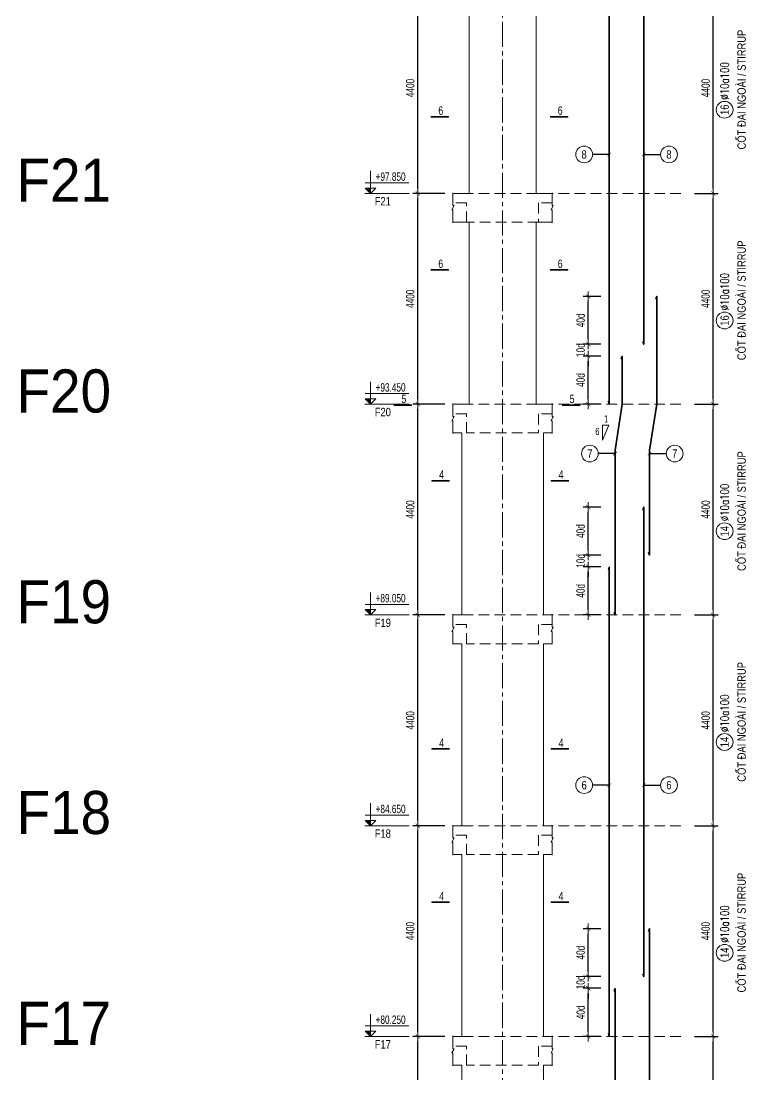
# Model space of a CAD drawing. Header units: millimetres. Extents: x 49323 to 380960, y -6102 to 181761.
# Drawn here: x 103469 to 118589, y 89028 to 111028 of the extents above; entities that cross this region are included whole.
import ezdxf
from ezdxf.enums import TextEntityAlignment as Align

# ---------------------------------------------------------------- set-up
doc = ezdxf.new("R2010")
doc.units = ezdxf.units.MM
doc.linetypes.add('CENTER2', pattern=[1.125, 0.75, -0.125, 0.125, -0.125])
doc.linetypes.add('HIDDEN2', pattern=[4.7625, 3.175, -1.5875])
doc.layers.get('0').update_dxf_attribs({"lineweight": 20})
doc.layers.get('Defpoints').update_dxf_attribs({"color": 151, "lineweight": 9})
for name, color, linetype, lineweight in [('kata_thep chu', 4, 'Continuous', 35), ('NDC_S_ANNO', 7, 'Continuous', 20), ('NDC_S_AXIS', 5, 'CENTER2', 13), ('NDC_S_BREAK-LINE', 1, 'Continuous', 15), ('NDC_S_CONTINUOUS', 3, 'Continuous', 20), ('NDC_S_DIM', 1, 'Continuous', 15), ('NDC_S_HIDDEN', 8, 'HIDDEN2', 13), ('NDC_S_LEADER', 1, 'Continuous', 15), ('NDC_S_SYMBOL', 1, 'Continuous', 15), ('NDC_S_TEXT SYMBOL', 7, 'Continuous', 20), ('NDC_S_THIN LINE', 8, 'Continuous', 9), ('NDC_S_VN TEXT', 7, 'Continuous', 20)]:
    doc.layers.add(name, color=color, linetype=linetype, lineweight=lineweight)
doc.styles.add('ARIAL', font='arial.ttf', dxfattribs={"width": 0.8})
doc.styles.add('DrawingTitle', font='FRADM.TTF', dxfattribs={"width": 0.95})
doc.styles.add('NDC_ANNO', font='', dxfattribs={"width": 0.8})
doc.styles.add('NDC_DIM', font='', dxfattribs={"width": 0.75})
doc.styles.add('NDC_EN TXT', font='romans.shx', dxfattribs={"width": 0.8})
doc.styles.add('NDC_VIE TXT', font='arial.ttf', dxfattribs={"width": 0.8})
doc.styles.get('NDC_ANNO').set_extended_font_data('Dotum')
doc.styles.get('NDC_DIM').set_extended_font_data('Dotum')
doc.dimstyles.new('NDC_dim_70', dxfattribs={"dimscale": 70, "dimtxt": 2.5, "dimasz": 1.5, "dimexe": 1.5, "dimexo": 2.5, "dimgap": 1, "dimtad": 1, "dimdec": 0, "dimzin": 0, "dimdsep": 46, "dimtxsty": 'NDC_DIM', "dimblk": 'DIMMARK', "dimcen": 0.09, "dimdle": 1.2, "dimclrd": 1, "dimclre": 1, "dimclrt": 3, "dimadec": 0, "dimazin": 0, "dimtfac": 1, "dimtdec": 0, "dimtix": 1, "dimtofl": 0, "dimtmove": 0, "dimatfit": 3, "dimfxl": 8, "dimfxlon": 1, "dimtolj": 1, "dimtzin": 0, "dimarcsym": 0})
doc.dimstyles.new('NDC_dim_75', dxfattribs={"dimscale": 75, "dimtxt": 2.5, "dimasz": 1.5, "dimexe": 1.5, "dimexo": 2.5, "dimgap": 1, "dimtad": 1, "dimdec": 0, "dimzin": 0, "dimdsep": 46, "dimtxsty": 'NDC_DIM', "dimblk": 'DIMMARK', "dimcen": 0.09, "dimdle": 1.2, "dimclrd": 1, "dimclre": 1, "dimclrt": 3, "dimadec": 0, "dimazin": 0, "dimtfac": 1, "dimtdec": 0, "dimtix": 1, "dimtofl": 0, "dimtmove": 0, "dimatfit": 3, "dimfxl": 8, "dimfxlon": 1, "dimtolj": 1, "dimtzin": 0, "dimarcsym": 0})

# ---------------------------------------------------------------- blocks, each defined once
blk = doc.blocks.new('DIMMARK')
at = {"layer": 'NDC_S_DIM', "color": 1}
blk.add_line((-1.5, 0), (1, 0), dxfattribs=at)
at = {"layer": 'NDC_S_DIM', "color": 2, "const_width": 0.1}
blk.add_lwpolyline([(-0.42, -0.42), (0.42, 0.42)], dxfattribs=at)
blk = doc.blocks.new('*D29')
at = {"layer": 'Defpoints', "color": 0, "transparency": 16777216}
for p in [(111745, 89831), (112663, 89831), (112663, 85431)]:
    blk.add_point(p, dxfattribs=at)
at = {"layer": 'NDC_S_DIM', "color": 1, "lineweight": -2, "transparency": 16777216}
for p, q in [((112305, 89831), (111640, 89831)), ((111745, 85536), (111745, 89726)), ((112305, 85431), (111640, 85431))]:
    blk.add_line(p, q, dxfattribs=at)
at = {"layer": 'NDC_S_DIM', "color": 1, "lineweight": -2, "transparency": 16777216, "xscale": 105, "yscale": 105, "zscale": 105}
for p, rotation in [((111745, 89831), 90), ((111745, 85431), 270)]:
    blk.add_blockref('DIMMARK', p, dxfattribs=dict(at, rotation=rotation))
at = {"layer": 'NDC_S_DIM', "color": 3, "transparency": 16777216, "insert": (111587, 87631), "char_height": 175, "attachment_point": 5, "rotation": 90, "style": 'NDC_DIM'}
blk.add_mtext('\\A1;4400', dxfattribs=at)
blk = doc.blocks.new('*D30')
at = {"layer": 'Defpoints', "color": 0, "transparency": 16777216}
for p in [(111745, 94231), (112663, 94231), (112663, 89831)]:
    blk.add_point(p, dxfattribs=at)
at = {"layer": 'NDC_S_DIM', "color": 1, "lineweight": -2, "transparency": 16777216}
for p, q in [((112305, 94231), (111640, 94231)), ((111745, 89936), (111745, 94126)), ((112305, 89831), (111640, 89831))]:
    blk.add_line(p, q, dxfattribs=at)
at = {"layer": 'NDC_S_DIM', "color": 1, "lineweight": -2, "transparency": 16777216, "xscale": 105, "yscale": 105, "zscale": 105}
for p, rotation in [((111745, 94231), 90), ((111745, 89831), 270)]:
    blk.add_blockref('DIMMARK', p, dxfattribs=dict(at, rotation=rotation))
at = {"layer": 'NDC_S_DIM', "color": 3, "transparency": 16777216, "insert": (111587, 92031), "char_height": 175, "attachment_point": 5, "rotation": 90, "style": 'NDC_DIM'}
blk.add_mtext('\\A1;4400', dxfattribs=at)
blk = doc.blocks.new('*D31')
at = {"layer": 'Defpoints', "color": 0, "transparency": 16777216}
for p in [(111745, 98631), (112663, 98631), (112663, 94231)]:
    blk.add_point(p, dxfattribs=at)
at = {"layer": 'NDC_S_DIM', "color": 1, "lineweight": -2, "transparency": 16777216}
for p, q in [((112305, 98631), (111640, 98631)), ((111745, 94336), (111745, 98526)), ((112305, 94231), (111640, 94231))]:
    blk.add_line(p, q, dxfattribs=at)
at = {"layer": 'NDC_S_DIM', "color": 1, "lineweight": -2, "transparency": 16777216, "xscale": 105, "yscale": 105, "zscale": 105}
for p, rotation in [((111745, 98631), 90), ((111745, 94231), 270)]:
    blk.add_blockref('DIMMARK', p, dxfattribs=dict(at, rotation=rotation))
at = {"layer": 'NDC_S_DIM', "color": 3, "transparency": 16777216, "insert": (111587, 96431), "char_height": 175, "attachment_point": 5, "rotation": 90, "style": 'NDC_DIM'}
blk.add_mtext('\\A1;4400', dxfattribs=at)
blk = doc.blocks.new('*D32')
at = {"layer": 'Defpoints', "color": 0, "transparency": 16777216}
for p in [(111745, 103031), (112813, 103031), (112663, 98631)]:
    blk.add_point(p, dxfattribs=at)
at = {"layer": 'NDC_S_DIM', "color": 1, "lineweight": -2, "transparency": 16777216}
for p, q in [((112305, 103031), (111640, 103031)), ((111745, 98736), (111745, 102926)), ((112305, 98631), (111640, 98631))]:
    blk.add_line(p, q, dxfattribs=at)
at = {"layer": 'NDC_S_DIM', "color": 1, "lineweight": -2, "transparency": 16777216, "xscale": 105, "yscale": 105, "zscale": 105}
for p, rotation in [((111745, 103031), 90), ((111745, 98631), 270)]:
    blk.add_blockref('DIMMARK', p, dxfattribs=dict(at, rotation=rotation))
at = {"layer": 'NDC_S_DIM', "color": 3, "transparency": 16777216, "insert": (111587, 100831), "char_height": 175, "attachment_point": 5, "rotation": 90, "style": 'NDC_DIM'}
blk.add_mtext('\\A1;4400', dxfattribs=at)
blk = doc.blocks.new('*D33')
at = {"layer": 'Defpoints', "color": 0, "transparency": 16777216}
for p in [(111745, 107431), (112813, 107431), (112813, 103031)]:
    blk.add_point(p, dxfattribs=at)
at = {"layer": 'NDC_S_DIM', "color": 1, "lineweight": -2, "transparency": 16777216}
for p, q in [((112305, 107431), (111640, 107431)), ((111745, 103136), (111745, 107326)), ((112305, 103031), (111640, 103031))]:
    blk.add_line(p, q, dxfattribs=at)
at = {"layer": 'NDC_S_DIM', "color": 1, "lineweight": -2, "transparency": 16777216, "xscale": 105, "yscale": 105, "zscale": 105}
for p, rotation in [((111745, 107431), 90), ((111745, 103031), 270)]:
    blk.add_blockref('DIMMARK', p, dxfattribs=dict(at, rotation=rotation))
at = {"layer": 'NDC_S_DIM', "color": 3, "transparency": 16777216, "insert": (111587, 105231), "char_height": 175, "attachment_point": 5, "rotation": 90, "style": 'NDC_DIM'}
blk.add_mtext('\\A1;4400', dxfattribs=at)
blk = doc.blocks.new('*D34')
at = {"layer": 'Defpoints', "color": 0, "transparency": 16777216}
for p in [(111745, 111831), (112863, 111831), (112813, 107431)]:
    blk.add_point(p, dxfattribs=at)
at = {"layer": 'NDC_S_DIM', "color": 1, "lineweight": -2, "transparency": 16777216}
for p, q in [((112305, 111831), (111640, 111831)), ((111745, 107536), (111745, 111726)), ((112305, 107431), (111640, 107431))]:
    blk.add_line(p, q, dxfattribs=at)
at = {"layer": 'NDC_S_DIM', "color": 1, "lineweight": -2, "transparency": 16777216, "xscale": 105, "yscale": 105, "zscale": 105}
for p, rotation in [((111745, 111831), 90), ((111745, 107431), 270)]:
    blk.add_blockref('DIMMARK', p, dxfattribs=dict(at, rotation=rotation))
at = {"layer": 'NDC_S_DIM', "color": 3, "transparency": 16777216, "insert": (111587, 109631), "char_height": 175, "attachment_point": 5, "rotation": 90, "style": 'NDC_DIM'}
blk.add_mtext('\\A1;4400', dxfattribs=at)
blk = doc.blocks.new('*U2117')
at = {"layer": 'NDC_S_ANNO', "color": 0, "linetype": 'ByBlock', "lineweight": -2}
blk.add_line((-4.36, 0), (1, 0), dxfattribs=at)
at = {"layer": 'NDC_S_ANNO', "ltscale": 0.005, "const_width": 0.5}
blk.add_lwpolyline([(1, 0), (-4.36, 0)], dxfattribs=at)
at = {"layer": 'NDC_S_TEXT SYMBOL', "linetype": 'ByBlock', "lineweight": -2, "style": 'NDC_ANNO', "width": 0.8}
blk.add_attdef('DETAIL', text='', height=2.5, dxfattribs=at).set_placement((-0.64, 1.82), align=Align.MIDDLE_RIGHT)
blk = doc.blocks.new('*D199')
at = {"layer": 'Defpoints', "color": 0, "ltscale": 0.005, "transparency": 16777216}
for p in [(115301, 90836, 0), (115739, 90836), (115739, 89831)]:
    blk.add_point(p, dxfattribs=at)
at = {"layer": 'NDC_S_DIM', "color": 1, "lineweight": -2, "ltscale": 0.005, "transparency": 16777216}
for p, q in [((115564, 90836, 0), (115196, 90836, 0)), ((115301, 89936, 0), (115301, 90731, 0)), ((115564, 89831, 0), (115196, 89831, 0))]:
    blk.add_line(p, q, dxfattribs=at)
at = {"layer": 'NDC_S_DIM', "color": 1, "lineweight": -2, "ltscale": 0.005, "transparency": 16777216, "xscale": 105, "yscale": 105, "zscale": 105}
for p, rotation in [((115301, 90836, 0), 90), ((115301, 89831, 0), 270)]:
    blk.add_blockref('DIMMARK', p, dxfattribs=dict(at, rotation=rotation))
at = {"layer": 'NDC_S_DIM', "color": 3, "ltscale": 0.005, "transparency": 16777216, "insert": (115141, 90334, 0), "char_height": 175, "attachment_point": 5, "rotation": 90, "style": 'NDC_DIM'}
blk.add_mtext('\\A1;40d', dxfattribs=at)
blk = doc.blocks.new('*D200')
at = {"layer": 'Defpoints', "color": 0, "ltscale": 0.005, "transparency": 16777216}
for p in [(115301, 91081), (115739, 91081), (115739, 90836)]:
    blk.add_point(p, dxfattribs=at)
at = {"layer": 'NDC_S_DIM', "color": 1, "lineweight": -2, "ltscale": 0.005, "transparency": 16777216}
for p, q in [((115564, 91081), (115196, 91081)), ((115301, 91186), (115301, 91291)), ((115564, 90836), (115196, 90836)), ((115301, 90731), (115301, 90626))]:
    blk.add_line(p, q, dxfattribs=at)
at = {"layer": 'NDC_S_DIM', "color": 1, "lineweight": -2, "ltscale": 0.005, "transparency": 16777216, "xscale": 105, "yscale": 105, "zscale": 105}
for p, rotation in [((115301, 91081), 270), ((115301, 90836), 90)]:
    blk.add_blockref('DIMMARK', p, dxfattribs=dict(at, rotation=rotation))
at = {"layer": 'NDC_S_DIM', "color": 3, "ltscale": 0.005, "transparency": 16777216, "insert": (115141, 90959), "char_height": 175, "attachment_point": 5, "rotation": 90, "style": 'NDC_DIM'}
blk.add_mtext('\\A1;10d', dxfattribs=at)
blk = doc.blocks.new('*D201')
at = {"layer": 'Defpoints', "color": 0, "ltscale": 0.005, "transparency": 16777216}
for p in [(115301, 92081), (115739, 92081), (115739, 91081)]:
    blk.add_point(p, dxfattribs=at)
at = {"layer": 'NDC_S_DIM', "color": 1, "lineweight": -2, "ltscale": 0.005, "transparency": 16777216}
for p, q in [((115564, 92081), (115196, 92081)), ((115301, 91186), (115301, 91976)), ((115564, 91081), (115196, 91081))]:
    blk.add_line(p, q, dxfattribs=at)
at = {"layer": 'NDC_S_DIM', "color": 1, "lineweight": -2, "ltscale": 0.005, "transparency": 16777216, "xscale": 105, "yscale": 105, "zscale": 105}
for p, rotation in [((115301, 92081), 90), ((115301, 91081), 270)]:
    blk.add_blockref('DIMMARK', p, dxfattribs=dict(at, rotation=rotation))
at = {"layer": 'NDC_S_DIM', "color": 3, "ltscale": 0.005, "transparency": 16777216, "insert": (115141, 91581), "char_height": 175, "attachment_point": 5, "rotation": 90, "style": 'NDC_DIM'}
blk.add_mtext('\\A1;40d', dxfattribs=at)
blk = doc.blocks.new('*D202')
at = {"layer": 'Defpoints', "color": 0, "ltscale": 0.005, "transparency": 16777216}
for p in [(115301, 99636, 0), (115739, 99636), (115739, 98631)]:
    blk.add_point(p, dxfattribs=at)
at = {"layer": 'NDC_S_DIM', "color": 1, "lineweight": -2, "ltscale": 0.005, "transparency": 16777216}
for p, q in [((115564, 99636, 0), (115196, 99636, 0)), ((115301, 98736, 0), (115301, 99531, 0)), ((115564, 98631, 0), (115196, 98631, 0))]:
    blk.add_line(p, q, dxfattribs=at)
at = {"layer": 'NDC_S_DIM', "color": 1, "lineweight": -2, "ltscale": 0.005, "transparency": 16777216, "xscale": 105, "yscale": 105, "zscale": 105}
for p, rotation in [((115301, 99636, 0), 90), ((115301, 98631, 0), 270)]:
    blk.add_blockref('DIMMARK', p, dxfattribs=dict(at, rotation=rotation))
at = {"layer": 'NDC_S_DIM', "color": 3, "ltscale": 0.005, "transparency": 16777216, "insert": (115141, 99134, 0), "char_height": 175, "attachment_point": 5, "rotation": 90, "style": 'NDC_DIM'}
blk.add_mtext('\\A1;40d', dxfattribs=at)
blk = doc.blocks.new('*D203')
at = {"layer": 'Defpoints', "color": 0, "ltscale": 0.005, "transparency": 16777216}
for p in [(115301, 99881), (115739, 99881), (115739, 99636)]:
    blk.add_point(p, dxfattribs=at)
at = {"layer": 'NDC_S_DIM', "color": 1, "lineweight": -2, "ltscale": 0.005, "transparency": 16777216}
for p, q in [((115564, 99881), (115196, 99881)), ((115301, 99986), (115301, 100091)), ((115564, 99636), (115196, 99636)), ((115301, 99531), (115301, 99426))]:
    blk.add_line(p, q, dxfattribs=at)
at = {"layer": 'NDC_S_DIM', "color": 1, "lineweight": -2, "ltscale": 0.005, "transparency": 16777216, "xscale": 105, "yscale": 105, "zscale": 105}
for p, rotation in [((115301, 99881), 270), ((115301, 99636), 90)]:
    blk.add_blockref('DIMMARK', p, dxfattribs=dict(at, rotation=rotation))
at = {"layer": 'NDC_S_DIM', "color": 3, "ltscale": 0.005, "transparency": 16777216, "insert": (115141, 99759), "char_height": 175, "attachment_point": 5, "rotation": 90, "style": 'NDC_DIM'}
blk.add_mtext('\\A1;10d', dxfattribs=at)
blk = doc.blocks.new('*D204')
at = {"layer": 'Defpoints', "color": 0, "ltscale": 0.005, "transparency": 16777216}
for p in [(115301, 100881), (115739, 100881), (115739, 99881)]:
    blk.add_point(p, dxfattribs=at)
at = {"layer": 'NDC_S_DIM', "color": 1, "lineweight": -2, "ltscale": 0.005, "transparency": 16777216}
for p, q in [((115564, 100881), (115196, 100881)), ((115301, 99986), (115301, 100776)), ((115564, 99881), (115196, 99881))]:
    blk.add_line(p, q, dxfattribs=at)
at = {"layer": 'NDC_S_DIM', "color": 1, "lineweight": -2, "ltscale": 0.005, "transparency": 16777216, "xscale": 105, "yscale": 105, "zscale": 105}
for p, rotation in [((115301, 100881), 90), ((115301, 99881), 270)]:
    blk.add_blockref('DIMMARK', p, dxfattribs=dict(at, rotation=rotation))
at = {"layer": 'NDC_S_DIM', "color": 3, "ltscale": 0.005, "transparency": 16777216, "insert": (115141, 100381), "char_height": 175, "attachment_point": 5, "rotation": 90, "style": 'NDC_DIM'}
blk.add_mtext('\\A1;40d', dxfattribs=at)
blk = doc.blocks.new('*D205')
at = {"layer": 'Defpoints', "color": 0, "ltscale": 0.005, "transparency": 16777216}
for p in [(115301, 104036, 0), (115739, 104036, 0), (115739, 103031, 0)]:
    blk.add_point(p, dxfattribs=at)
at = {"layer": 'NDC_S_DIM', "color": 1, "lineweight": -2, "ltscale": 0.005, "transparency": 16777216}
for p, q in [((115564, 104036, 0), (115196, 104036, 0)), ((115301, 103136, 0), (115301, 103931, 0)), ((115564, 103031, 0), (115196, 103031, 0))]:
    blk.add_line(p, q, dxfattribs=at)
at = {"layer": 'NDC_S_DIM', "color": 1, "lineweight": -2, "ltscale": 0.005, "transparency": 16777216, "xscale": 105, "yscale": 105, "zscale": 105}
for p, rotation in [((115301, 104036, 0), 90), ((115301, 103031, 0), 270)]:
    blk.add_blockref('DIMMARK', p, dxfattribs=dict(at, rotation=rotation))
at = {"layer": 'NDC_S_DIM', "color": 3, "ltscale": 0.005, "transparency": 16777216, "insert": (115141, 103534, 0), "char_height": 175, "attachment_point": 5, "rotation": 90, "style": 'NDC_DIM'}
blk.add_mtext('\\A1;40d', dxfattribs=at)
blk = doc.blocks.new('*D206')
at = {"layer": 'Defpoints', "color": 0, "ltscale": 0.005, "transparency": 16777216}
for p in [(115301, 104281), (115739, 104281), (115739, 104036)]:
    blk.add_point(p, dxfattribs=at)
at = {"layer": 'NDC_S_DIM', "color": 1, "lineweight": -2, "ltscale": 0.005, "transparency": 16777216}
for p, q in [((115564, 104281), (115196, 104281)), ((115301, 104386), (115301, 104491)), ((115564, 104036), (115196, 104036)), ((115301, 103931), (115301, 103826))]:
    blk.add_line(p, q, dxfattribs=at)
at = {"layer": 'NDC_S_DIM', "color": 1, "lineweight": -2, "ltscale": 0.005, "transparency": 16777216, "xscale": 105, "yscale": 105, "zscale": 105}
for p, rotation in [((115301, 104281), 270), ((115301, 104036), 90)]:
    blk.add_blockref('DIMMARK', p, dxfattribs=dict(at, rotation=rotation))
at = {"layer": 'NDC_S_DIM', "color": 3, "ltscale": 0.005, "transparency": 16777216, "insert": (115141, 104159), "char_height": 175, "attachment_point": 5, "rotation": 90, "style": 'NDC_DIM'}
blk.add_mtext('\\A1;10d', dxfattribs=at)
blk = doc.blocks.new('*D207')
at = {"layer": 'Defpoints', "color": 0, "ltscale": 0.005, "transparency": 16777216}
for p in [(115301, 105281), (115739, 105281), (115739, 104281)]:
    blk.add_point(p, dxfattribs=at)
at = {"layer": 'NDC_S_DIM', "color": 1, "lineweight": -2, "ltscale": 0.005, "transparency": 16777216}
for p, q in [((115564, 105281), (115196, 105281)), ((115301, 104386), (115301, 105176)), ((115564, 104281), (115196, 104281))]:
    blk.add_line(p, q, dxfattribs=at)
at = {"layer": 'NDC_S_DIM', "color": 1, "lineweight": -2, "ltscale": 0.005, "transparency": 16777216, "xscale": 105, "yscale": 105, "zscale": 105}
for p, rotation in [((115301, 105281), 90), ((115301, 104281), 270)]:
    blk.add_blockref('DIMMARK', p, dxfattribs=dict(at, rotation=rotation))
at = {"layer": 'NDC_S_DIM', "color": 3, "ltscale": 0.005, "transparency": 16777216, "insert": (115141, 104781), "char_height": 175, "attachment_point": 5, "rotation": 90, "style": 'NDC_DIM'}
blk.add_mtext('\\A1;40d', dxfattribs=at)
blk = doc.blocks.new('*D252')
at = {"layer": 'Defpoints', "color": 0, "ltscale": 70, "transparency": 16777216}
for p in [(117344, 89831), (117906, 89831), (117344, 85431)]:
    blk.add_point(p, dxfattribs=at)
at = {"layer": 'NDC_S_DIM', "color": 1, "lineweight": -2, "ltscale": 70, "transparency": 16777216}
for p, q in [((117519, 89831), (118011, 89831)), ((117906, 85536), (117906, 89726)), ((117519, 85431), (118011, 85431))]:
    blk.add_line(p, q, dxfattribs=at)
at = {"layer": 'NDC_S_DIM', "color": 1, "lineweight": -2, "ltscale": 70, "transparency": 16777216, "xscale": 105, "yscale": 105, "zscale": 105}
for p, rotation in [((117906, 89831), 90), ((117906, 85431), 270)]:
    blk.add_blockref('DIMMARK', p, dxfattribs=dict(at, rotation=rotation))
at = {"layer": 'NDC_S_DIM', "color": 3, "ltscale": 70, "transparency": 16777216, "insert": (117749, 87631), "char_height": 175, "attachment_point": 5, "rotation": 90, "style": 'NDC_DIM'}
blk.add_mtext('\\A1;4400', dxfattribs=at)
blk = doc.blocks.new('*D253')
at = {"layer": 'Defpoints', "color": 0, "ltscale": 70, "transparency": 16777216}
for p in [(117344, 94231), (117906, 94231), (117344, 89831)]:
    blk.add_point(p, dxfattribs=at)
at = {"layer": 'NDC_S_DIM', "color": 1, "lineweight": -2, "ltscale": 70, "transparency": 16777216}
for p, q in [((117519, 94231), (118011, 94231)), ((117906, 89936), (117906, 94126)), ((117519, 89831), (118011, 89831))]:
    blk.add_line(p, q, dxfattribs=at)
at = {"layer": 'NDC_S_DIM', "color": 1, "lineweight": -2, "ltscale": 70, "transparency": 16777216, "xscale": 105, "yscale": 105, "zscale": 105}
for p, rotation in [((117906, 94231), 90), ((117906, 89831), 270)]:
    blk.add_blockref('DIMMARK', p, dxfattribs=dict(at, rotation=rotation))
at = {"layer": 'NDC_S_DIM', "color": 3, "ltscale": 70, "transparency": 16777216, "insert": (117749, 92031), "char_height": 175, "attachment_point": 5, "rotation": 90, "style": 'NDC_DIM'}
blk.add_mtext('\\A1;4400', dxfattribs=at)
blk = doc.blocks.new('*D254')
at = {"layer": 'Defpoints', "color": 0, "ltscale": 70, "transparency": 16777216}
for p in [(117344, 98631), (117906, 98631), (117344, 94231)]:
    blk.add_point(p, dxfattribs=at)
at = {"layer": 'NDC_S_DIM', "color": 1, "lineweight": -2, "ltscale": 70, "transparency": 16777216}
for p, q in [((117519, 98631), (118011, 98631)), ((117906, 94336), (117906, 98526)), ((117519, 94231), (118011, 94231))]:
    blk.add_line(p, q, dxfattribs=at)
at = {"layer": 'NDC_S_DIM', "color": 1, "lineweight": -2, "ltscale": 70, "transparency": 16777216, "xscale": 105, "yscale": 105, "zscale": 105}
for p, rotation in [((117906, 98631), 90), ((117906, 94231), 270)]:
    blk.add_blockref('DIMMARK', p, dxfattribs=dict(at, rotation=rotation))
at = {"layer": 'NDC_S_DIM', "color": 3, "ltscale": 70, "transparency": 16777216, "insert": (117749, 96431), "char_height": 175, "attachment_point": 5, "rotation": 90, "style": 'NDC_DIM'}
blk.add_mtext('\\A1;4400', dxfattribs=at)
blk = doc.blocks.new('*D255')
at = {"layer": 'Defpoints', "color": 0, "ltscale": 70, "transparency": 16777216}
for p in [(117344, 103031), (117906, 103031), (117344, 98631)]:
    blk.add_point(p, dxfattribs=at)
at = {"layer": 'NDC_S_DIM', "color": 1, "lineweight": -2, "ltscale": 70, "transparency": 16777216}
for p, q in [((117519, 103031), (118011, 103031)), ((117906, 98736), (117906, 102926)), ((117519, 98631), (118011, 98631))]:
    blk.add_line(p, q, dxfattribs=at)
at = {"layer": 'NDC_S_DIM', "color": 1, "lineweight": -2, "ltscale": 70, "transparency": 16777216, "xscale": 105, "yscale": 105, "zscale": 105}
for p, rotation in [((117906, 103031), 90), ((117906, 98631), 270)]:
    blk.add_blockref('DIMMARK', p, dxfattribs=dict(at, rotation=rotation))
at = {"layer": 'NDC_S_DIM', "color": 3, "ltscale": 70, "transparency": 16777216, "insert": (117749, 100831), "char_height": 175, "attachment_point": 5, "rotation": 90, "style": 'NDC_DIM'}
blk.add_mtext('\\A1;4400', dxfattribs=at)
blk = doc.blocks.new('*D256')
at = {"layer": 'Defpoints', "color": 0, "ltscale": 70, "transparency": 16777216}
for p in [(117344, 107431), (117906, 107431), (117344, 103031)]:
    blk.add_point(p, dxfattribs=at)
at = {"layer": 'NDC_S_DIM', "color": 1, "lineweight": -2, "ltscale": 70, "transparency": 16777216}
for p, q in [((117519, 107431), (118011, 107431)), ((117906, 103136), (117906, 107326)), ((117519, 103031), (118011, 103031))]:
    blk.add_line(p, q, dxfattribs=at)
at = {"layer": 'NDC_S_DIM', "color": 1, "lineweight": -2, "ltscale": 70, "transparency": 16777216, "xscale": 105, "yscale": 105, "zscale": 105}
for p, rotation in [((117906, 107431), 90), ((117906, 103031), 270)]:
    blk.add_blockref('DIMMARK', p, dxfattribs=dict(at, rotation=rotation))
at = {"layer": 'NDC_S_DIM', "color": 3, "ltscale": 70, "transparency": 16777216, "insert": (117749, 105231), "char_height": 175, "attachment_point": 5, "rotation": 90, "style": 'NDC_DIM'}
blk.add_mtext('\\A1;4400', dxfattribs=at)
blk = doc.blocks.new('*D257')
at = {"layer": 'Defpoints', "color": 0, "ltscale": 70, "transparency": 16777216}
for p in [(117344, 111831), (117906, 111831), (117344, 107431)]:
    blk.add_point(p, dxfattribs=at)
at = {"layer": 'NDC_S_DIM', "color": 1, "lineweight": -2, "ltscale": 70, "transparency": 16777216}
for p, q in [((117519, 111831), (118011, 111831)), ((117906, 107536), (117906, 111726)), ((117519, 107431), (118011, 107431))]:
    blk.add_line(p, q, dxfattribs=at)
at = {"layer": 'NDC_S_DIM', "color": 1, "lineweight": -2, "ltscale": 70, "transparency": 16777216, "xscale": 105, "yscale": 105, "zscale": 105}
for p, rotation in [((117906, 111831), 90), ((117906, 107431), 270)]:
    blk.add_blockref('DIMMARK', p, dxfattribs=dict(at, rotation=rotation))
at = {"layer": 'NDC_S_DIM', "color": 3, "ltscale": 70, "transparency": 16777216, "insert": (117749, 109631), "char_height": 175, "attachment_point": 5, "rotation": 90, "style": 'NDC_DIM'}
blk.add_mtext('\\A1;4400', dxfattribs=at)
blk = doc.blocks.new('*U2118')
blk.add_circle((-2.5, 0), 2.5)
at = {"layer": 'NDC_S_VN TEXT', "color": 7, "style": 'ARIAL', "width": 0.8}
blk.add_attdef('SH2', text='', height=2.5, dxfattribs=at).set_placement((-2.5, 0), align=Align.MIDDLE)
at = {"layer": 'NDC_S_VN TEXT', "color": 3, "style": 'NDC_EN TXT', "width": 0.75}
blk.add_attdef('DKKC1', (0.5, -1.25), '', height=2.5, dxfattribs=at)
blk = doc.blocks.new('CD')
at = {"layer": 'NDC_S_ANNO'}
blk.add_hatch(color=3, dxfattribs=at).paths.add_polyline_path([(0, 160), (-161, 160), (0, 0)])
at = {"layer": 'NDC_S_ANNO', "ltscale": 50}
h = blk.add_hatch(dxfattribs=at)
h.set_pattern_fill('ANSI31', color=256, scale=140.6, style=0)
h.paths.add_polyline_path([(0, 160), (0, 0), (161, 160)])
for p, q in [((1156, 0), (-164, 0)), ((-159, 314), (1147, 314))]:
    blk.add_line(p, q, dxfattribs=at)
for points in [[(0, 669), (0, 0)], [(0, 0), (-161, 160), (0, 160)], [(0, 0), (161, 160), (0, 160)]]:
    blk.add_lwpolyline(points, dxfattribs=at)
at = {"layer": 'NDC_S_TEXT SYMBOL', "color": 3, "style": 'NDC_DIM', "width": 0.7}
blk.add_attdef('COT', (154, 375), '', height=250, dxfattribs=at)

msp = doc.modelspace()

# ---------------------------------------------------------------- linework, layer by layer
at = {"layer": 'kata_thep chu', "color": 4, "ltscale": 0.005}
for points in [[(116438.8, 104340.7), (116458.8, 104280.7), (116458.8, 114080.7), (116438.8, 114020.7)], [(115719, 103090.7), (115739, 103030.7), (115739, 112830.7), (115719, 112770.7)], [(116558.8, 99940.7), (116578.8, 99880.7), (116578.8, 102070.7), (116728.8, 103030.7), (116728.8, 105280.7), (116708.8, 105220.7)], [(115839, 98690.7), (115859, 98630.7), (115859, 102070.7), (116009, 103030.7), (116009, 104030.7), (115989, 103970.7)], [(116438.8, 91140.7), (116458.8, 91080.7), (116458.8, 100880.7), (116438.8, 100820.7)], [(115719, 89890.7), (115739, 89830.7), (115739, 99630.7), (115719, 99570.7)], [(116558.8, 82340.7), (116578.8, 82280.7), (116578.8, 92080.7), (116558.8, 92020.7)], [(115839, 81090.7), (115859, 81030.7), (115859, 90830.7), (115839, 90770.7)]]:
    msp.add_lwpolyline(points, dxfattribs=at)
at = {"layer": 'NDC_S_ANNO'}
msp.add_lwpolyline([(115600.2, 102595.4), (115600.2, 102279), (115726, 102595.4)], close=True, dxfattribs=at)
at = {"layer": 'NDC_S_AXIS', "ltscale": 700}
msp.add_line((113513.1, -3699.8), (113513.1, 179341.9), dxfattribs=at)
at = {"layer": 'NDC_S_BREAK-LINE'}
for points in [[(112478.1, 106818.2), (112478.1, 107085.7), (112455.6, 107085.7), (112500.6, 107175.7), (112478.1, 107175.7), (112478.1, 107443.2)], [(114548.1, 106818.2), (114548.1, 107085.7), (114525.6, 107085.7), (114570.6, 107175.7), (114548.1, 107175.7), (114548.1, 107443.2)], [(112478.1, 102418.2), (112478.1, 102685.7), (112455.6, 102685.7), (112500.6, 102775.7), (112478.1, 102775.7), (112478.1, 103043.2)], [(114548.1, 102418.2), (114548.1, 102685.7), (114525.6, 102685.7), (114570.6, 102775.7), (114548.1, 102775.7), (114548.1, 103043.2)], [(112478.1, 98018.2), (112478.1, 98285.7), (112455.6, 98285.7), (112500.6, 98375.7), (112478.1, 98375.7), (112478.1, 98643.2)], [(114548.1, 98018.2), (114548.1, 98285.7), (114525.6, 98285.7), (114570.6, 98375.7), (114548.1, 98375.7), (114548.1, 98643.2)], [(112478.1, 93618.2), (112478.1, 93885.7), (112455.6, 93885.7), (112500.6, 93975.7), (112478.1, 93975.7), (112478.1, 94243.2)], [(114548.1, 93618.2), (114548.1, 93885.7), (114525.6, 93885.7), (114570.6, 93975.7), (114548.1, 93975.7), (114548.1, 94243.2)], [(112478.1, 89218.2), (112478.1, 89485.7), (112455.6, 89485.7), (112500.6, 89575.7), (112478.1, 89575.7), (112478.1, 89843.2)], [(114548.1, 89218.2), (114548.1, 89485.7), (114525.6, 89485.7), (114570.6, 89575.7), (114548.1, 89575.7), (114548.1, 89843.2)]]:
    msp.add_lwpolyline(points, dxfattribs=at)
at = {"layer": 'NDC_S_CONTINUOUS'}
for points in [[(112478.1, 107430.7), (112813.1, 107430.7), (112813.1, 111230.7), (112478.1, 111230.7)], [(114548.1, 107430.7), (114213.1, 107430.7), (114213.1, 111230.7), (114548.1, 111230.7)], [(112478.1, 103030.7), (112813.1, 103030.7), (112813.1, 106830.7), (112478.1, 106830.7)], [(114548.1, 103030.7), (114213.1, 103030.7), (114213.1, 106830.7), (114548.1, 106830.7)], [(112478.1, 98630.7), (112663.1, 98630.7), (112663.1, 102430.7), (112478.1, 102430.7)], [(114548.1, 98630.7), (114363.1, 98630.7), (114363.1, 102430.7), (114548.1, 102430.7)], [(112478.1, 94230.7), (112663.1, 94230.7), (112663.1, 98030.7), (112478.1, 98030.7)], [(114548.1, 94230.7), (114363.1, 94230.7), (114363.1, 98030.7), (114548.1, 98030.7)], [(112478.1, 89830.7), (112663.1, 89830.7), (112663.1, 93630.7), (112478.1, 93630.7)], [(114548.1, 89830.7), (114363.1, 89830.7), (114363.1, 93630.7), (114548.1, 93630.7)], [(112478.1, 85430.7), (112663.1, 85430.7), (112663.1, 89230.7), (112478.1, 89230.7)], [(114548.1, 85430.7), (114363.1, 85430.7), (114363.1, 89230.7), (114548.1, 89230.7)]]:
    msp.add_lwpolyline(points, dxfattribs=at)
at = {"layer": 'NDC_S_DIM'}
for centre in [(115214.5, 108243.7), (116983.3, 108243.7), (115334.5, 101998.5), (117103.3, 101998.5), (115214.5, 95078.5), (116983.3, 95078.5)]:
    msp.add_circle(centre, 175, dxfattribs=at)
at = {"layer": 'NDC_S_HIDDEN', "ltscale": 70}
for p, q in [((117234, 107430.7), (112478.1, 107430.7)), ((117234, 103030.7), (112478.1, 103030.7)), ((117234, 98630.7), (112478.1, 98630.7)), ((117234, 94230.7), (112478.1, 94230.7)), ((117234, 89830.7), (112478.1, 89830.7))]:
    msp.add_line(p, q, dxfattribs=at)
for points in [[(114548.1, 107230.7), (114263.1, 107230.7), (114263.1, 106830.7), (112763.1, 106830.7), (112763.1, 107230.7), (112478.1, 107230.7)], [(114548.1, 102830.7), (114263.1, 102830.7), (114263.1, 102430.7), (112763.1, 102430.7), (112763.1, 102830.7), (112478.1, 102830.7)], [(114548.1, 98430.7), (114263.1, 98430.7), (114263.1, 98030.7), (112763.1, 98030.7), (112763.1, 98430.7), (112478.1, 98430.7)], [(114548.1, 94030.7), (114263.1, 94030.7), (114263.1, 93630.7), (112763.1, 93630.7), (112763.1, 94030.7), (112478.1, 94030.7)], [(114548.1, 89630.7), (114263.1, 89630.7), (114263.1, 89230.7), (112763.1, 89230.7), (112763.1, 89630.7), (112478.1, 89630.7)]]:
    msp.add_lwpolyline(points, dxfattribs=at)

# ---------------------------------------------------------------- block references
at = {"layer": 'NDC_S_DIM'}
ref = msp.add_blockref('CD', (110756.4, 107430.7), dxfattribs=dict(at, xscale=0.7, yscale=0.7, zscale=0.7))
ref.add_attrib('COT', '+97.850', (110864.1, 107693), dxfattribs={"layer": '0', "color": 3, "height": 175, "style": 'NDC_DIM', "width": 0.75})
ref = msp.add_blockref('CD', (110756.4, 103030.7), dxfattribs=dict(at, xscale=0.7, yscale=0.7, zscale=0.7))
ref.add_attrib('COT', '+93.450', (110864.1, 103293), dxfattribs={"layer": '0', "color": 3, "height": 175, "style": 'NDC_DIM', "width": 0.75})
ref = msp.add_blockref('CD', (110756.4, 98630.7), dxfattribs=dict(at, xscale=0.7, yscale=0.7, zscale=0.7))
ref.add_attrib('COT', '+89.050', (110864.1, 98893), dxfattribs={"layer": '0', "color": 3, "height": 175, "style": 'NDC_DIM', "width": 0.75})
ref = msp.add_blockref('CD', (110756.4, 94230.7), dxfattribs=dict(at, xscale=0.7, yscale=0.7, zscale=0.7))
ref.add_attrib('COT', '+84.650', (110864.1, 94493), dxfattribs={"layer": '0', "color": 3, "height": 175, "style": 'NDC_DIM', "width": 0.75})
ref = msp.add_blockref('CD', (110756.4, 89830.7), dxfattribs=dict(at, xscale=0.7, yscale=0.7, zscale=0.7))
ref.add_attrib('COT', '+80.250', (110864.1, 90093), dxfattribs={"layer": '0', "color": 3, "height": 175, "style": 'NDC_DIM', "width": 0.75})
at = {"layer": 'NDC_S_SYMBOL', "xscale": 70, "yscale": 70, "zscale": 70}
for p, values in [((112319, 109032), {'DETAIL': '6'}), ((114810.2, 109032), {'DETAIL': '6'}), ((112319, 105833), {'DETAIL': '6'}), ((114810.2, 105833), {'DETAIL': '6'}), ((111548.9, 103012.8), {'DETAIL': '5'}), ((115057.8, 103012.8), {'DETAIL': '5'}), ((112336.5, 101433), {'DETAIL': '4'}), ((114827.7, 101433), {'DETAIL': '4'}), ((112336.5, 95832), {'DETAIL': '4'}), ((114827.7, 95832), {'DETAIL': '4'}), ((112336.5, 92633), {'DETAIL': '4'}), ((114827.7, 92633), {'DETAIL': '4'})]:
    msp.add_blockref('*U2117', p, dxfattribs=at).add_auto_attribs(values)
at = {"layer": 'NDC_S_THIN LINE', "xscale": 70, "yscale": 70, "zscale": 70, "rotation": 90}
for p, values in [((118144.5, 109352.4), {'SH2': '16', 'DKKC1': '%%c10a100'}), ((118144.5, 104952.4), {'SH2': '16', 'DKKC1': '%%c10a100'}), ((118144.5, 100552.4), {'SH2': '14', 'DKKC1': '%%c10a100'}), ((118144.5, 96152.4), {'SH2': '14', 'DKKC1': '%%c10a100'}), ((118144.5, 91752.4), {'SH2': '14', 'DKKC1': '%%c10a100'})]:
    msp.add_blockref('*U2118', p, dxfattribs=at).add_auto_attribs(values)

# ---------------------------------------------------------------- texts
at = {"color": 2, "char_height": 900, "width": 4481.166, "attachment_point": 1, "style": 'DrawingTitle'}
for s, insert in [('F21', (103375.1, 108155.9)), ('F20', (103375.1, 103755.9))]:
    msp.add_mtext(s, dxfattribs=dict(at, insert=insert))
at = {"color": 6, "char_height": 900, "width": 4481.166, "attachment_point": 1, "style": 'DrawingTitle'}
for s, insert in [('F19', (103375.1, 99355.9)), ('F18', (103375.1, 94955.9)), ('F17', (103375.1, 90555.9))]:
    msp.add_mtext(s, dxfattribs=dict(at, insert=insert))
at = {"layer": 'NDC_S_TEXT SYMBOL', "style": 'NDC_ANNO', "width": 0.8}
for s, p in [('1', (115671.4, 102723.4)), ('6', (115490.7, 102461.6))]:
    msp.add_text(s, height=150, dxfattribs=at).set_placement(p, align=Align.MIDDLE_CENTER)
at = {"layer": 'NDC_S_VN TEXT', "style": 'NDC_VIE TXT', "width": 0.8}
for p in [(118498.6, 108348.9), (118498.6, 103948.9), (118498.6, 99548.9), (118498.6, 95148.9), (118498.6, 90748.9)]:
    msp.add_text('CỐT ĐAI NGOÀI / STIRRUP', height=175, rotation=90, dxfattribs=at).set_placement(p, align=Align.MIDDLE_LEFT)
at = {"layer": 'NDC_S_VN TEXT', "color": 7, "style": 'ARIAL', "width": 0.8}
for s, p in [('8', (115214.5, 108243.7)), ('8', (116983.3, 108243.7)), ('7', (115334.5, 101998.5)), ('7', (117103.3, 101998.5)), ('6', (115214.5, 95078.5)), ('6', (116983.3, 95078.5))]:
    msp.add_text(s, height=175, dxfattribs=at).set_placement(p, align=Align.MIDDLE)
at = {"layer": 'NDC_S_VN TEXT', "style": 'NDC_VIE TXT', "width": 0.8}
for s, p in [('F21', (110845.9, 107266.6)), ('F20', (110845.9, 102866.6)), ('F19', (110845.9, 98466.6)), ('F18', (110845.9, 94066.6)), ('F17', (110845.9, 89666.6))]:
    msp.add_text(s, height=175, dxfattribs=at).set_placement(p, align=Align.MIDDLE_LEFT)

# ---------------------------------------------------------------- dimensions: what is measured, and where the dimension line sits
at = {"layer": 'NDC_S_DIM'}
for base, p1, p2, picture, middle in [((111744.6, 111830.7), (112813.1, 107430.7), (112863.1, 111830.7), '*D34', (111587, 109630.7)), ((111744.6, 107430.7), (112813.1, 103030.7), (112813.1, 107430.7), '*D33', (111587, 105230.7)), ((111744.6, 103030.7), (112663.1, 98630.7), (112813.1, 103030.7), '*D32', (111587, 100830.7)), ((111744.6, 98630.7), (112663.1, 94230.7), (112663.1, 98630.7), '*D31', (111587, 96430.7)), ((111744.6, 94230.7), (112663.1, 89830.7), (112663.1, 94230.7), '*D30', (111587, 92030.7)), ((111744.6, 89830.7), (112663.1, 85430.7), (112663.1, 89830.7), '*D29', (111587, 87630.7))]:
    dim = msp.add_linear_dim(base=base, p1=p1, p2=p2, angle=90, dimstyle='NDC_dim_70', dxfattribs=at)
    dim.commit()
    dim.dimension.update_dxf_attribs({"geometry": picture, "text_midpoint": middle})
at = {"layer": 'NDC_S_DIM', "ltscale": 70}
for base, p1, p2, picture, middle in [((117906.3, 111830.7), (117344, 107430.7), (117344, 111830.7), '*D257', (117748.7, 109630.7)), ((117906.3, 107430.7), (117344, 103030.7), (117344, 107430.7), '*D256', (117748.7, 105230.7)), ((117906.3, 103030.7), (117344, 98630.7), (117344, 103030.7), '*D255', (117748.7, 100830.7)), ((117906.3, 98630.7), (117344, 94230.7), (117344, 98630.7), '*D254', (117748.7, 96430.7)), ((117906.3, 94230.7), (117344, 89830.7), (117344, 94230.7), '*D253', (117748.7, 92030.7)), ((117906.3, 89830.7), (117344, 85430.7), (117344, 89830.7), '*D252', (117748.7, 87630.7))]:
    dim = msp.add_linear_dim(base=base, p1=p1, p2=p2, angle=90, dimstyle='NDC_dim_70', override={"dimtmove": 1}, dxfattribs=at)
    dim.commit()
    dim.dimension.update_dxf_attribs({"geometry": picture, "text_midpoint": middle})
at = {"layer": 'NDC_S_DIM', "ltscale": 0.005}
for base, p1, p2, text, picture, middle in [((115300.8, 105280.7, 0), (115739, 104280.7, 0), (115739, 105280.7, 0), '40d', '*D207', (115141.4, 104780.7, 0)), ((115300.8, 104280.7, 0), (115739, 104036.4, 0), (115739, 104280.7, 0), '10d', '*D206', (115141.4, 104158.6, 0)), ((115300.8, 104036.4, 0), (115739, 103030.7, 0), (115739, 104036.4, 0), '40d', '*D205', (115141.4, 103533.6, 0)), ((115300.8, 100880.7), (115739, 99880.7), (115739, 100880.7), '40d', '*D204', (115141.4, 100380.7)), ((115300.8, 99880.7), (115739, 99636.4), (115739, 99880.7), '10d', '*D203', (115141.4, 99758.6)), ((115300.8, 99636.4, 0), (115739, 98630.7), (115739, 99636.4), '40d', '*D202', (115141.4, 99133.6, 0)), ((115300.8, 92080.7), (115739, 91080.7), (115739, 92080.7), '40d', '*D201', (115141.4, 91580.7)), ((115300.8, 91080.7), (115739, 90836.4), (115739, 91080.7), '10d', '*D200', (115141.4, 90958.6)), ((115300.8, 90836.4, 0), (115739, 89830.7), (115739, 90836.4), '40d', '*D199', (115141.4, 90333.6, 0))]:
    dim = msp.add_linear_dim(base=base, p1=p1, p2=p2, angle=90, text=text, dimstyle='NDC_dim_70', dxfattribs=at)
    dim.commit()
    dim.dimension.update_dxf_attribs({"geometry": picture, "text_midpoint": middle})

# ---------------------------------------------------------------- leaders
at = {"layer": 'NDC_S_LEADER', "ltscale": 0.005}
for points in [[(115739, 108243.7), (115389.5, 108243.7)], [(116458.8, 108243.7), (116808.3, 108243.7)], [(115859, 101998.5), (115509.5, 101998.5)], [(116578.8, 101998.5), (116928.3, 101998.5)], [(115739, 95078.5), (115389.5, 95078.5)], [(116458.8, 95078.5), (116808.3, 95078.5)]]:
    msp.add_leader(points, dimstyle='NDC_dim_75', override={"dimasz": 1, "dimldrblk": 'ARCHTICK'}, dxfattribs=at)

doc.saveas('drawing.dxf')
